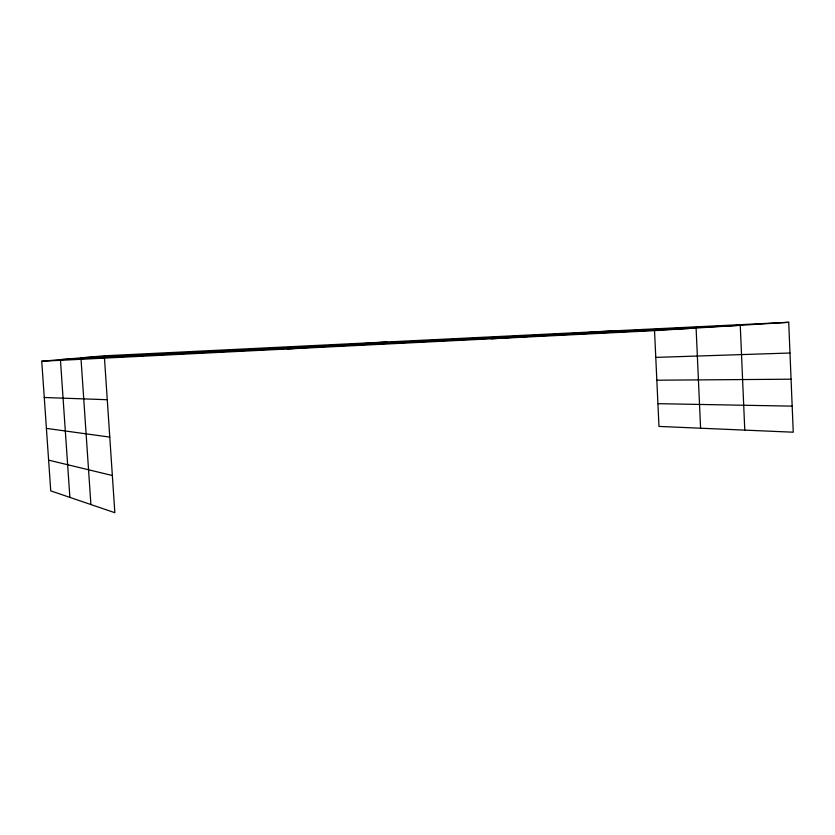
<?xml version="1.0" encoding="UTF-8"?>
<svg xmlns="http://www.w3.org/2000/svg" width="835" height="835" viewBox="0 0 835 835"><rect width="100%" height="100%" fill="white"/><g stroke="black" fill="none" stroke-linecap="round" stroke-linejoin="round"><path stroke-width="1.25" d="M104.323 355.804L114.844 512.7L50.747 490.876L41.75 361.252L104.323 355.804L788.71 322.3L793.25 432.206L658.972 426.424L654.536 330.629L788.71 322.3M287.177 348.988L387.367 341.943M491.304 338.791L613.548 330.879M41.75 361.252L654.536 330.629M655.767 357.39L789.983 353.017M656.832 380.207L791.058 379.205M657.917 403.681L792.175 406.134M44.265 397.502L107.266 399.714M46.405 428.386L109.782 437.102M48.607 460.137L112.349 475.522M69.879 497.389L60.423 359.624L696.098 328.051L700.586 428.219M90.911 504.549L80.943 357.839L740.259 325.306L744.778 430.119"/></g></svg>
